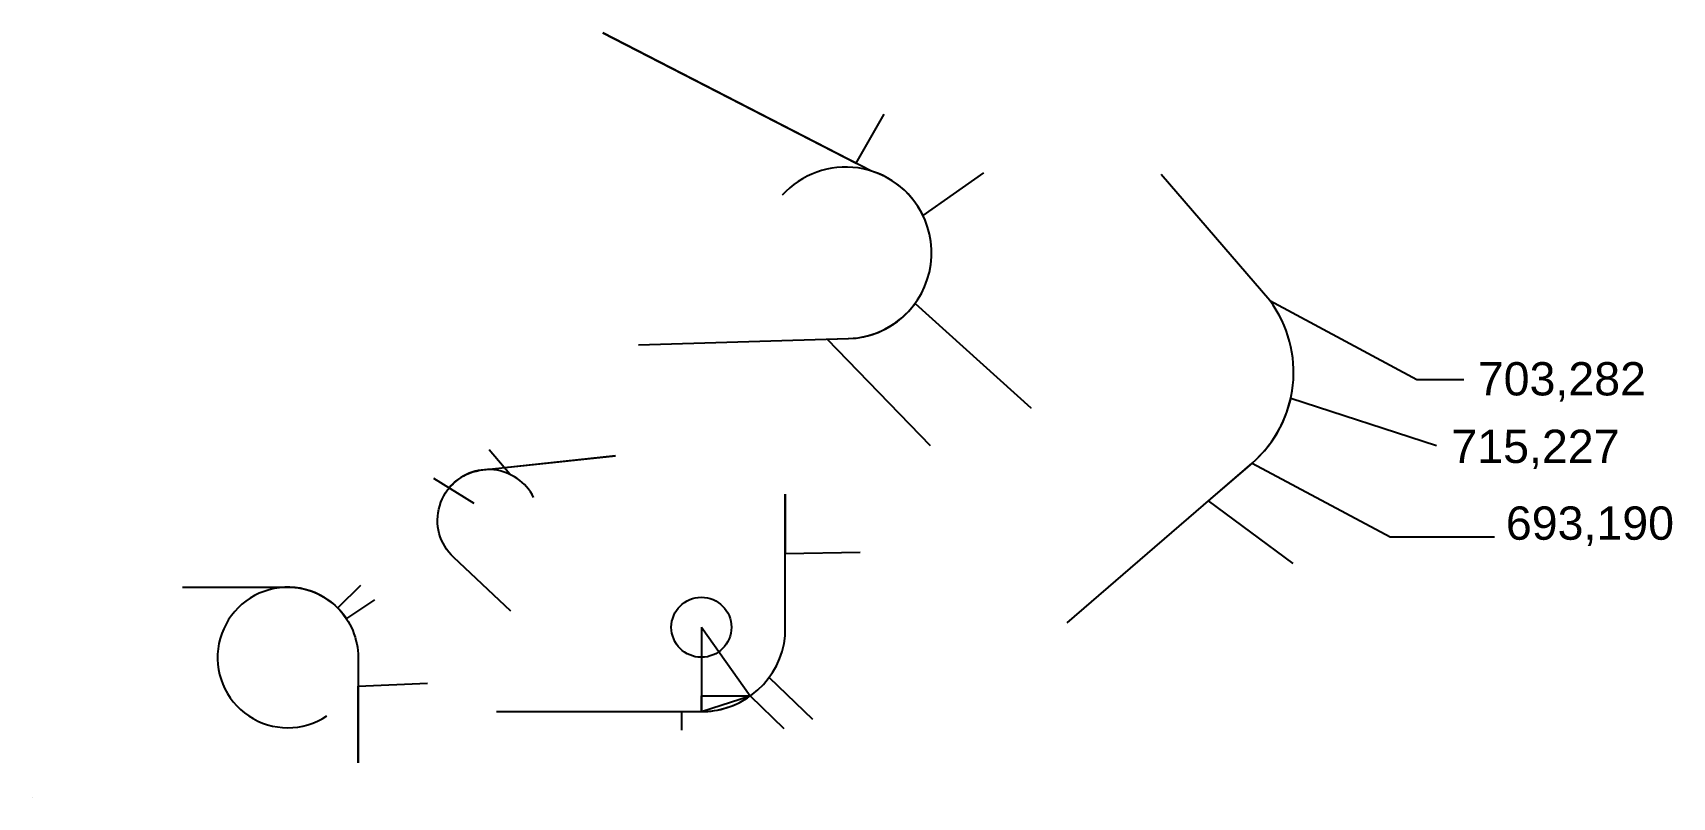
# Model space of a CAD drawing. Header units: inches. Extents: x 0 to 933, y 0 to 435.
import ezdxf

# ---------------------------------------------------------------- set-up
doc = ezdxf.new("R2010")
doc.units = ezdxf.units.IN
doc.header["$MEASUREMENT"] = 0
doc.styles.get("Standard").update_dxf_attribs({"font": 'arial.ttf'})
doc.dimstyles.get("Standard").update_dxf_attribs({"dimtxt": 0.18, "dimasz": 0.18, "dimexe": 0.18, "dimexo": 0.0625, "dimgap": 0.09, "dimtad": 0, "dimtih": 1, "dimtoh": 1, "dimdec": 4, "dimzin": 0, "dimdsep": 46, "dimtxsty": 'Standard', "dimcen": 0.09, "dimadec": 0, "dimazin": 0, "dimtfac": 1, "dimtdec": 4, "dimtofl": 0, "dimtmove": 0, "dimatfit": 3, "dimfxl": 0, "dimtolj": 1, "dimtzin": 0, "dimarcsym": 0})

msp = doc.modelspace()

# ---------------------------------------------------------------- linework, layer by layer
for p, q in [((324.52, 435.16), (468.65, 360.92)), ((452.14, 260.71), (464.17, 261.07)), ((331.67, 194.33), (268.4, 187.6)), ((693.98, 190.24), (669.02, 168.67)), ((428.29, 172.46), (428.29, 138.7)), ((380.52, 96.74), (408.37, 57.64)), ((380.52, 96.74), (380.52, 48.73)), ((185.16, 19.55), (185.16, 63.2)), ((0, 0), (0, 0)), ((0, 0), (0, 0)), ((0, 0), (0, 0))]:
    msp.add_line(p, q)
for points in [[(344.81, 257.5), (464.17, 261.07, 0.84576), (477.3, 356.47), (324.52, 435.16)], [(272.02, 106), (239.49, 136.57, -0.618631), (254.35, 186.11), (331.67, 194.33)]]:
    msp.add_lwpolyline(points, format="xyb")
for points in [[(468.65, 360.92), (484.49, 388.89)], [(506.68, 331.09), (541.3, 355.48)], [(502.12, 281.06), (568.01, 221.73), (568.01, 221.73)], [(703.99, 282.78), (787.67, 237.72), (814.42, 237.72)], [(452.14, 260.71), (510.72, 200.26)], [(715.99, 227.11), (798.84, 200.2)], [(271.48, 183.98), (259.73, 197.81)], [(251.28, 167.21), (228.28, 181.48)], [(669.02, 168.67), (717.1, 132.97)], [(428.29, 138.7), (470.89, 139.54)], [(186.53, 120.6), (173.55, 107.72)], [(194.51, 112.36), (178.47, 101.7)], [(419.14, 68.22), (443.79, 44.5)], [(185.16, 63.2), (224.64, 64.9)], [(380.52, 48.73), (408.37, 57.64)], [(380.52, 48.73), (380.52, 57.64), (408.37, 57.64)], [(408.37, 57.64), (427.54, 39.16)], [(369.31, 48.73), (369.31, 38.15)]]:
    msp.add_lwpolyline(points)
at = {"color": 1}
msp.add_lwpolyline([(588.77, 99.33), (693.98, 190.24, 0.393914), (703.99, 282.78), (642.14, 354.51)], format="xyb", dxfattribs=at)
at = {"color": 3}
msp.add_lwpolyline([(263.96, 48.73), (380.52, 48.73, 0.385174), (428.29, 91.94), (428.29, 172.46)], format="xyb", dxfattribs=at)
at = {"color": 2}
msp.add_lwpolyline([(85.16, 119.55), (145.16, 119.55, -0.414214), (185.16, 79.55), (185.16, 19.55)], format="xyb", dxfattribs=at)
msp.add_circle((380.52, 96.74), 17.09)
for centre, radius, start, end in [((462.71, 309.88), 48.82, 25.75499, 137.80338), ((462.71, 309.88), 48.82, 271.7166, 323.827), ((649.37, 241.87), 68.24, 310.82818, 347.50764), ((259.27, 157.63), 28.9, 26.8839, 140.38061), ((145.16, 79.55), 40, 33.61697, 303.69007), ((145.16, 79.55), 40, 33.61697, 44.7673), ((380.52, 96.74), 48.01, 270, 305.46232)]:
    msp.add_arc(centre, radius, start, end)

# ---------------------------------------------------------------- texts
for s, p in [('703,282', (822.44, 228.72)), ('715,227', (807.42, 190.28)), ('693,190', (838.42, 146.57))]:
    msp.add_text(s, height=18.954).set_placement(p)

# ---------------------------------------------------------------- leaders
msp.add_leader([(693.98, 190.24), (772.56, 148.18), (831.99, 148.18)], dimstyle='Standard')

doc.saveas('drawing.dxf')
